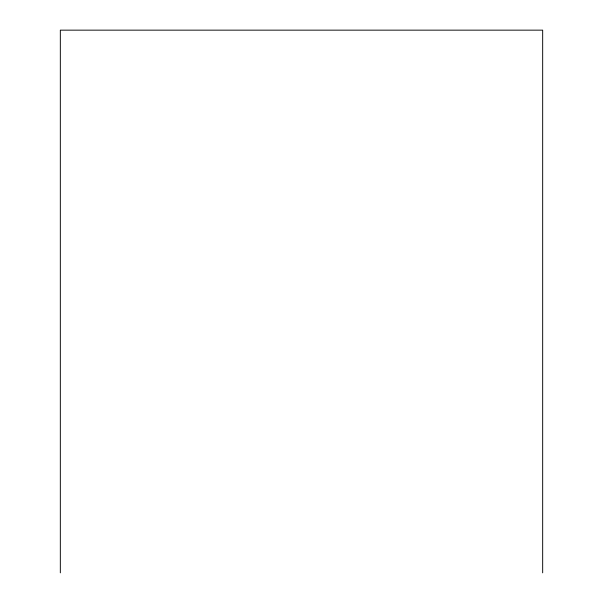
<?xml version="1.0" encoding="UTF-8"?>
<svg xmlns="http://www.w3.org/2000/svg" width="603" height="603" viewBox="0 0 603 603"><rect width="100%" height="100%" fill="white"/><g stroke="black" fill="none" stroke-linecap="round" stroke-linejoin="round"><path stroke-width="0.9" d="M542.67 572.85L542.67 30.15L60.33 30.15L60.33 572.85"/></g></svg>
